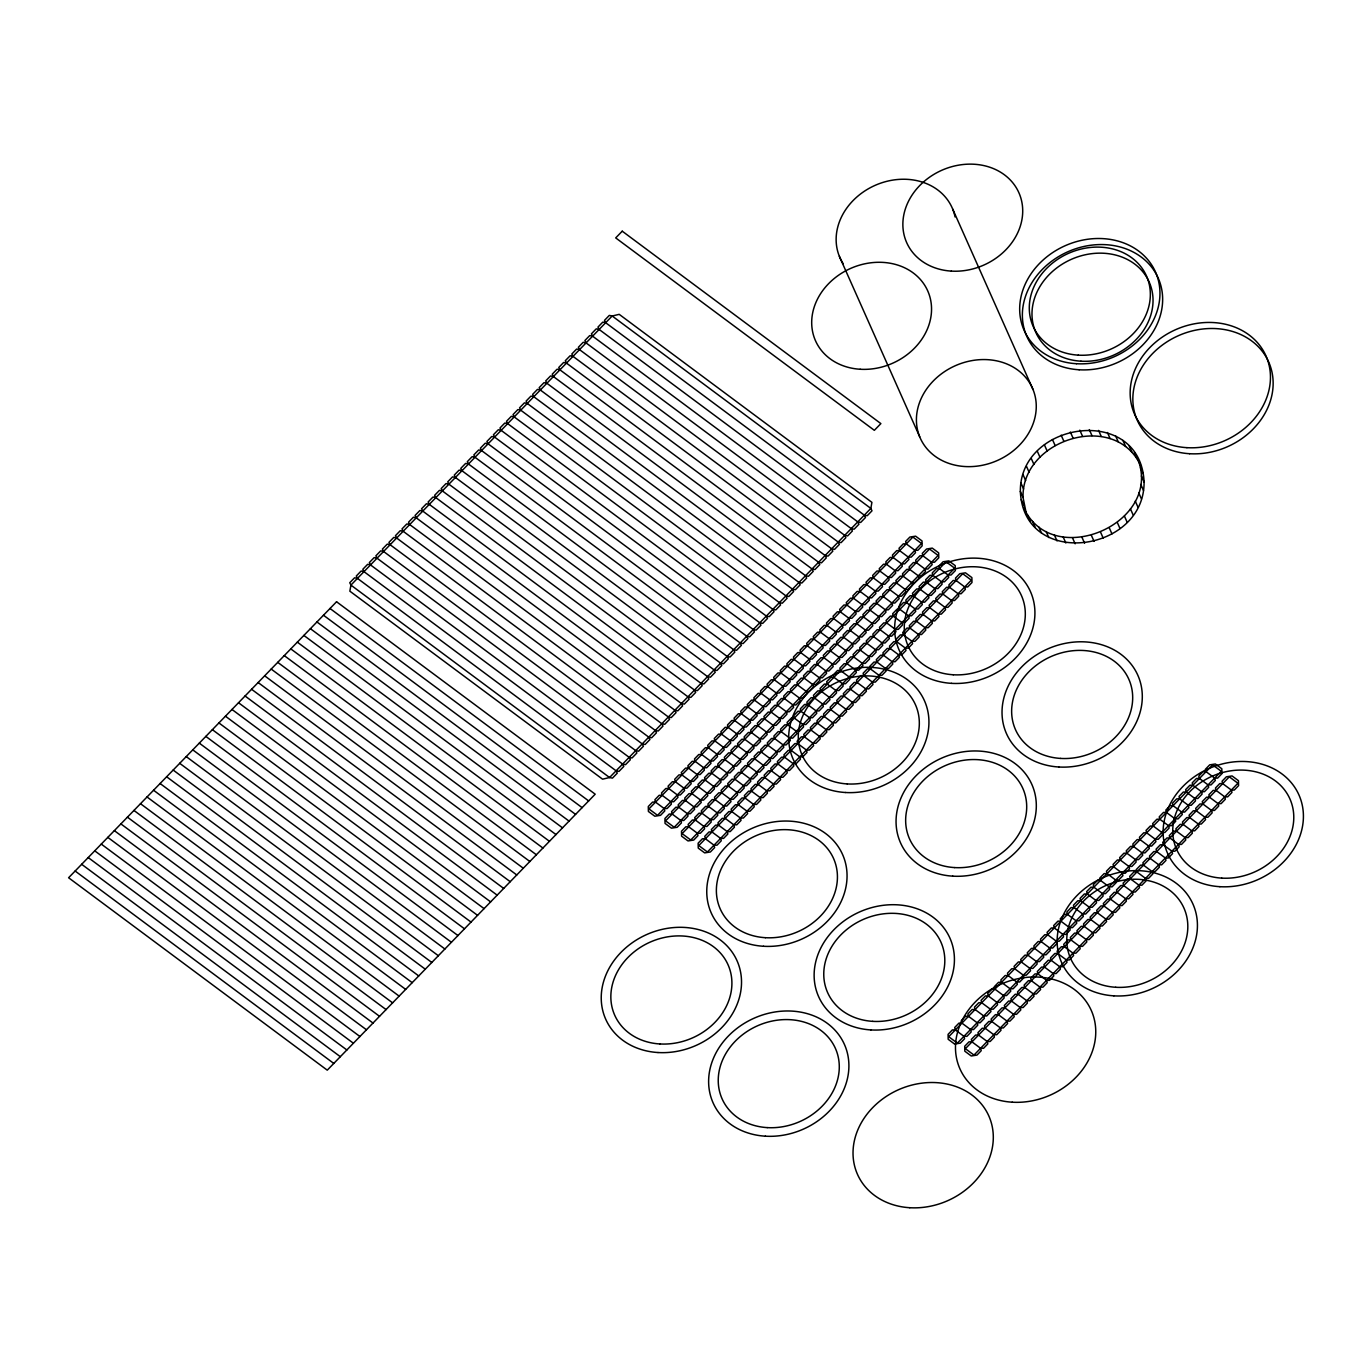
<?xml version="1.0" encoding="UTF-8"?>
<svg xmlns="http://www.w3.org/2000/svg" width="1372" height="1372" viewBox="0 0 1372 1372"><rect width="100%" height="100%" fill="white"/><g stroke="black" fill="none" stroke-linecap="round" stroke-linejoin="round"><path stroke-width="1.5" d="M1020.356 491.433C1019.636 420.758 1140.715 403.985 1144.077 482.001C1144.78 552.676 1023.701 569.431 1020.356 491.433L1023.032 497.436L1026.307 513.608M1023.032 497.436C1021.454 439.177 1115.385 410.074 1140.784 465.845M1023.632 507.589C1051.947 570.683 1162.135 524.104 1138.108 459.826M906.257 543.861L903.308 543.844L899.02 548.268L899.655 550.669L908.281 557.083L911.231 557.101L915.518 552.676L914.884 550.275L906.257 543.861L905.606 541.477L909.91 537.052L915.621 536.178L922.018 540.945L922.121 545.885L917.834 550.309L914.884 550.275M899.655 550.669L896.705 550.635L892.417 555.06L893.069 557.461L901.678 563.875L904.628 563.892L908.933 559.467L908.281 557.083M922.91 555.814L919.96 555.797L915.673 560.222L916.307 562.606L924.934 569.02L927.884 569.037L932.171 564.629L931.537 562.228L922.91 555.814L922.258 553.413L926.563 549.006L932.257 548.114L938.671 552.882L938.774 557.821L934.486 562.246L931.537 562.228M893.069 557.461L890.119 557.444L885.815 561.851L886.466 564.252L895.093 570.666L898.043 570.683L902.33 566.276L901.678 563.875M916.307 562.606L913.358 562.589L909.07 567.013L909.705 569.397L918.331 575.811L921.281 575.846L925.568 571.421L924.934 569.02M886.466 564.252L883.517 564.235L879.229 568.66L879.864 571.044L888.49 577.458L891.44 577.492L895.727 573.067L895.093 570.666M939.477 568.574L936.527 568.557L932.223 572.982L932.874 575.365L941.501 581.779L944.451 581.797L948.738 577.389L948.086 574.988L939.477 568.574L938.825 566.173L943.113 561.765L948.824 560.874L955.238 565.641L955.341 570.581L951.036 575.005L948.086 574.988M909.705 569.397L906.755 569.38L902.467 573.805L903.119 576.206L911.728 582.62L914.678 582.637L918.983 578.212L918.331 575.811M879.864 571.044L876.914 571.026L872.626 575.451L873.261 577.852L881.887 584.266L884.837 584.283L889.125 579.859L888.49 577.458M932.874 575.365L929.924 575.348L925.637 579.773L926.272 582.174L934.898 588.588L937.848 588.605L942.135 584.18L941.501 581.779M903.119 576.206L900.169 576.189L895.865 580.596L896.516 582.997L905.143 589.411L908.093 589.428L912.38 585.004L911.728 582.62M873.261 577.852L870.311 577.835L866.024 582.243L866.675 584.644L875.285 591.058L878.234 591.075L882.539 586.65L881.887 584.266M956.113 580.528L953.163 580.493L948.875 584.918L949.527 587.319L958.136 593.733L961.086 593.75L965.391 589.325L964.739 586.942L956.113 580.528L955.478 578.127L959.765 573.702L965.476 572.827L971.891 577.595L971.976 582.534L967.689 586.959L964.739 586.942M926.272 582.174L923.322 582.14L919.034 586.564L919.669 588.965L928.295 595.379L931.245 595.397L935.533 590.972L934.898 588.588M896.516 582.997L893.566 582.98L889.279 587.405L889.913 589.788L898.54 596.203L901.49 596.22L905.777 591.812L905.143 589.411M866.675 584.644L863.725 584.626L859.421 589.051L860.072 591.435L868.699 597.849L871.649 597.866L875.936 593.459L875.285 591.058M949.527 587.319L946.577 587.302L942.272 591.726L942.924 594.11L951.551 600.524L954.5 600.542L958.788 596.134L958.136 593.733M919.669 588.965L916.719 588.948L912.431 593.356L913.083 595.757L921.692 602.171L924.642 602.188L928.947 597.78L928.295 595.379M889.913 589.788L886.964 589.771L882.676 594.196L883.311 596.597L891.937 603.011L894.887 603.028L899.174 598.604L898.54 596.203M860.072 591.435L857.123 591.418L852.835 595.842L853.47 598.226L862.096 604.64L865.046 604.675L869.333 600.25L868.699 597.849M942.924 594.11L939.974 594.093L935.687 598.518L936.321 600.902L944.948 607.316L947.898 607.35L952.185 602.925L951.551 600.524M913.083 595.757L910.133 595.74L905.829 600.164L906.48 602.548L915.107 608.962L918.057 608.997L922.344 604.572L921.692 602.171M883.311 596.597L880.361 596.563L876.073 600.987L876.725 603.388L885.334 609.803L888.284 609.82L892.589 605.395L891.937 603.011M853.47 598.226L850.52 598.209L846.232 602.634L846.884 605.035L855.493 611.449L858.443 611.466L862.748 607.041L862.096 604.64M936.321 600.902L933.372 600.885L929.084 605.309L929.719 607.71L938.345 614.124L941.295 614.142L945.582 609.717L944.948 607.316M906.48 602.548L903.531 602.531L899.243 606.956L899.878 609.357L908.504 615.771L911.454 615.788L915.741 611.363L915.107 608.962M876.725 603.388L873.775 603.371L869.471 607.779L870.122 610.18L878.749 616.594L881.699 616.611L885.986 612.186L885.334 609.803M846.884 605.035L843.917 605.018L839.63 609.425L840.281 611.826L848.908 618.24L851.858 618.258L856.145 613.833L855.493 611.449M929.719 607.71L926.769 607.693L922.481 612.101L923.133 614.502L931.742 620.916L934.692 620.933L938.997 616.508L938.345 614.124M899.878 609.357L896.928 609.322L892.64 613.747L893.292 616.148L901.901 622.562L904.851 622.579L909.156 618.155L908.504 615.771M870.122 610.18L867.173 610.163L862.885 614.587L863.52 616.971L872.146 623.385L875.096 623.42L879.383 618.995L878.749 616.594M840.281 611.826L837.332 611.809L833.044 616.234L833.679 618.618L842.305 625.032L845.255 625.049L849.542 620.641L848.908 618.24M923.133 614.502L920.183 614.485L915.879 618.909L916.53 621.293L925.157 627.707L928.107 627.724L932.394 623.317L931.742 620.916M893.292 616.148L890.342 616.131L886.038 620.556L886.689 622.939L895.316 629.354L898.266 629.371L902.553 624.963L901.901 622.562M863.52 616.971L860.57 616.954L856.282 621.379L856.934 623.78L865.543 630.194L868.493 630.211L872.798 625.786L872.146 623.385M833.679 618.618L830.729 618.601L826.441 623.025L827.076 625.426L835.702 631.84L838.652 631.857L842.94 627.433L842.305 625.032M916.53 621.293L913.581 621.276L909.293 625.701L909.928 628.102L918.554 634.516L921.504 634.533L925.791 630.108L925.157 627.707M886.689 622.939L883.739 622.922L879.452 627.347L880.087 629.731L888.713 636.145L891.663 636.179L895.95 631.755L895.316 629.354M856.934 623.78L853.984 623.745L849.68 628.17L850.331 630.571L858.958 636.985L861.908 637.002L866.195 632.578L865.543 630.194M827.076 625.426L824.126 625.392L819.839 629.817L820.49 632.218L829.1 638.632L832.049 638.649L836.354 634.224L835.702 631.84M909.928 628.102L906.978 628.067L902.69 632.492L903.342 634.893L911.951 641.307L914.901 641.324L919.206 636.9L918.554 634.516M880.087 629.731L877.137 629.714L872.849 634.138L873.484 636.539L882.11 642.953L885.06 642.971L889.348 638.546L888.713 636.145M850.331 630.571L847.382 630.554L843.094 634.962L843.729 637.363L852.355 643.777L855.305 643.794L859.592 639.386L858.958 636.985M820.49 632.218L817.541 632.2L813.236 636.608L813.888 639.009L822.514 645.423L825.464 645.44L829.751 641.016L829.1 638.632M903.342 634.893L900.392 634.876L896.088 639.283L896.739 641.684L905.366 648.098L908.315 648.116L912.603 643.691L911.951 641.307M873.484 636.539L870.534 636.522L866.247 640.93L866.898 643.331L875.508 649.745L878.457 649.762L882.762 645.337L882.11 642.953M843.729 637.363L840.779 637.345L836.491 641.77L837.126 644.154L845.752 650.568L848.702 650.602L852.99 646.178L852.355 643.777M813.888 639.009L810.938 638.992L806.65 643.417L807.285 645.8L815.911 652.215L818.861 652.249L823.149 647.824L822.514 645.423M896.739 641.684L893.789 641.667L889.502 646.092L890.136 648.476L898.763 654.89L901.713 654.907L906 650.5L905.366 648.098M866.898 643.331L863.948 643.314L859.644 647.738L860.295 650.122L868.922 656.536L871.872 656.553L876.159 652.146L875.508 649.745M837.126 644.154L834.176 644.137L829.889 648.562L830.54 650.963L839.15 657.377L842.099 657.394L846.404 652.969L845.752 650.568M807.285 645.8L804.335 645.783L800.048 650.208L800.682 652.609L809.308 659.023L812.258 659.04L816.546 654.615L815.911 652.215M890.136 648.476L887.187 648.459L882.899 652.883L883.534 655.284L892.16 661.698L895.11 661.716L899.397 657.291L898.763 654.89M860.295 650.122L857.346 650.105L853.058 654.53L853.693 656.931L862.319 663.345L865.269 663.362L869.556 658.937L868.922 656.536M830.54 650.963L827.59 650.945L823.286 655.353L823.937 657.754L832.564 664.168L835.514 664.185L839.801 659.76L839.15 657.377M800.682 652.609L797.732 652.575L793.445 656.999L794.096 659.4L802.706 665.814L805.656 665.832L809.96 661.407L809.308 659.023M883.534 655.284L880.584 655.25L876.296 659.675L876.948 662.076L885.557 668.49L888.507 668.507L892.812 664.082L892.16 661.698M853.693 656.931L850.743 656.896L846.455 661.321L847.09 663.722L855.716 670.136L858.666 670.153L862.954 665.729L862.319 663.345M823.937 657.754L820.988 657.737L816.7 662.162L817.335 664.545L825.961 670.959L828.911 670.977L833.198 666.569L832.564 664.168M794.096 659.4L791.147 659.383L786.842 663.791L787.494 666.192L796.12 672.606L799.07 672.623L803.357 668.215L802.706 665.814M876.948 662.076L873.998 662.059L869.694 666.466L870.345 668.867L878.972 675.281L881.922 675.298L886.209 670.891L885.557 668.49M847.09 663.722L844.14 663.705L839.853 668.113L840.504 670.514L849.114 676.928L852.063 676.945L856.368 672.52L855.716 670.136M817.335 664.545L814.385 664.528L810.097 668.953L810.732 671.337L819.358 677.751L822.308 677.785L826.596 673.36L825.961 670.959M787.494 666.192L784.544 666.175L780.256 670.599L780.891 672.983L789.517 679.397L792.467 679.432L796.755 675.007L796.12 672.606M870.345 668.867L867.396 668.85L863.108 673.275L863.743 675.659L872.369 682.073L875.319 682.107L879.606 677.682L878.972 675.281M840.504 670.514L837.555 670.496L833.25 674.921L833.902 677.305L842.528 683.719L845.478 683.736L849.765 679.329L849.114 676.928M810.732 671.337L807.782 671.32L803.495 675.744L804.146 678.145L812.756 684.559L815.705 684.577L820.01 680.152L819.358 677.751M780.891 672.983L777.941 672.966L773.654 677.391L774.305 679.792L782.915 686.206L785.864 686.223L790.169 681.798L789.517 679.397M863.743 675.659L860.793 675.641L856.505 680.066L857.14 682.467L865.766 688.881L868.716 688.898L873.004 684.474L872.369 682.073M833.902 677.305L830.952 677.288L826.664 681.712L827.299 684.114L835.925 690.528L838.875 690.545L843.163 686.12L842.528 683.719M804.146 678.145L801.197 678.128L796.892 682.536L797.544 684.937L806.17 691.351L809.12 691.368L813.407 686.943L812.756 684.559M774.305 679.792L771.356 679.775L767.051 684.182L767.703 686.583L776.329 692.997L779.279 693.014L783.566 688.59L782.915 686.206M857.14 682.467L854.19 682.433L849.903 686.858L850.554 689.259L859.164 695.673L862.13 695.69L866.418 691.265L865.766 688.881M827.299 684.114L824.349 684.079L820.062 688.504L820.713 690.905L829.323 697.319L832.272 697.336L836.577 692.911L835.925 690.528M797.544 684.937L794.594 684.92L790.306 689.344L790.941 691.728L799.567 698.142L802.517 698.159L806.805 693.752L806.17 691.351M767.703 686.583L764.753 686.566L760.465 690.991L761.1 693.375L769.726 699.789L772.676 699.806L776.964 695.398L776.329 692.997M850.554 689.259L847.604 689.241L843.3 693.666L843.952 696.05L852.578 702.464L855.528 702.481L859.815 698.074L859.164 695.673M820.713 690.905L817.763 690.888L813.459 695.295L814.111 697.696L822.737 704.11L825.687 704.128L829.974 699.72L829.323 697.319M790.941 691.728L787.991 691.711L783.704 696.136L784.355 698.537L792.965 704.951L795.914 704.968L800.219 700.543L799.567 698.142M761.1 693.375L758.15 693.357L753.863 697.782L754.497 700.166L763.124 706.58L766.073 706.614L770.361 702.19L769.726 699.789M843.952 696.05L841.002 696.033L836.714 700.457L837.349 702.841L845.975 709.255L848.925 709.29L853.213 704.865L852.578 702.464M814.111 697.696L811.161 697.679L806.873 702.104L807.508 704.488L816.134 710.902L819.084 710.936L823.372 706.511L822.737 704.11M784.355 698.537L781.405 698.502L777.101 702.927L777.753 705.328L786.379 711.742L789.329 711.759L793.616 707.335L792.965 704.951M754.497 700.166L751.547 700.149L747.26 704.573L747.912 706.974L756.521 713.389L759.471 713.406L763.775 708.981L763.124 706.58M837.349 702.841L834.399 702.824L830.111 707.249L830.763 709.65L839.372 716.064L842.322 716.081L846.627 711.656L845.975 709.255M807.508 704.488L804.558 704.471L800.27 708.895L800.905 711.296L809.531 717.71L812.481 717.728L816.769 713.303L816.134 710.902M777.753 705.328L774.803 705.311L770.515 709.718L771.15 712.119L779.776 718.534L782.726 718.551L787.014 714.126L786.379 711.742M747.912 706.974L744.962 706.957L740.657 711.365L741.309 713.766L749.935 720.18L752.885 720.197L757.173 715.772L756.521 713.389M830.763 709.65L827.813 709.633L823.509 714.04L824.16 716.441L832.787 722.855L835.737 722.873L840.024 718.448L839.372 716.064M800.905 711.296L797.955 711.262L793.668 715.687L794.319 718.088L802.929 724.502L805.879 724.519L810.183 720.094L809.531 717.71M771.15 712.119L768.2 712.102L763.912 716.527L764.547 718.911L773.173 725.325L776.123 725.359L780.411 720.935L779.776 718.534M741.309 713.766L738.359 713.749L734.071 718.173L734.706 720.557L743.332 726.971L746.282 726.989L750.57 722.581L749.935 720.18M824.16 716.441L821.211 716.424L816.923 720.849L817.558 723.233L826.184 729.647L829.134 729.664L833.421 725.256L832.787 722.855M794.319 718.088L791.37 718.071L787.065 722.495L787.717 724.879L796.343 731.293L799.293 731.31L803.58 726.903L802.929 724.502M764.547 718.911L761.597 718.894L757.31 723.318L757.961 725.719L766.571 732.134L769.52 732.151L773.825 727.726L773.173 725.325M734.706 720.557L731.756 720.54L727.469 724.965L728.103 727.366L736.73 733.78L739.68 733.797L743.967 729.372L743.332 726.971M817.558 723.233L814.608 723.216L810.32 727.64L810.955 730.041L819.581 736.455L822.531 736.472L826.819 732.048L826.184 729.647M787.717 724.879L784.767 724.862L780.479 729.287L781.114 731.67L789.74 738.085L792.69 738.119L796.978 733.694L796.343 731.293M757.961 725.719L755.012 725.685L750.707 730.11L751.359 732.511L759.985 738.925L762.935 738.942L767.222 734.517L766.571 732.134M728.103 727.366L725.153 727.332L720.866 731.756L721.518 734.157L730.127 740.571L733.077 740.588L737.381 736.164L736.73 733.78M810.955 730.041L808.005 730.007L803.718 734.432L804.369 736.833L812.979 743.247L815.928 743.264L820.233 738.839L819.581 736.455M781.114 731.67L778.164 731.653L773.877 736.078L774.511 738.479L783.138 744.893L786.087 744.91L790.375 740.486L789.74 738.085M751.359 732.511L748.409 732.494L744.121 736.901L744.756 739.302L753.382 745.716L756.332 745.733L760.62 741.326L759.985 738.925M721.518 734.157L718.568 734.14L714.263 738.548L714.915 740.949L723.541 747.363L726.491 747.38L730.779 742.955L730.127 740.571M804.369 736.833L801.42 736.815L797.115 741.223L797.767 743.624L806.393 750.038L809.343 750.055L813.63 745.631L812.979 743.247M774.511 738.479L771.561 738.462L767.274 742.869L767.926 745.27L776.535 751.685L779.485 751.702L783.789 747.277L783.138 744.893M744.756 739.302L741.806 739.285L737.519 743.71L738.153 746.094L746.78 752.508L749.729 752.542L754.034 748.117L753.382 745.716M714.915 740.949L711.965 740.931L707.678 745.356L708.312 747.74L716.939 754.154L719.888 754.188L724.176 749.764L723.541 747.363M797.767 743.624L794.817 743.607L790.529 748.032L791.164 750.415L799.79 756.83L802.74 756.847L807.028 752.439L806.393 750.038M767.926 745.27L764.976 745.253L760.671 749.678L761.323 752.062L769.949 758.476L772.899 758.493L777.187 754.086L776.535 751.685M738.153 746.094L735.203 746.076L730.916 750.501L731.568 752.902L740.177 759.316L743.144 759.333L747.431 754.909L746.78 752.508M708.312 747.74L705.362 747.723L701.075 752.148L701.727 754.549L710.336 760.963L713.286 760.98L717.59 756.555L716.939 754.154M791.164 750.415L788.214 750.398L783.927 754.823L784.561 757.224L793.188 763.638L796.137 763.655L800.442 759.231L799.79 756.83M761.323 752.062L758.373 752.045L754.086 756.469L754.72 758.87L763.347 765.284L766.296 765.302L770.584 760.877L769.949 758.476M731.568 752.902L728.618 752.885L724.313 757.293L724.965 759.694L733.591 766.108L736.541 766.125L740.829 761.7L740.177 759.316M701.727 754.549L698.777 754.514L694.472 758.939L695.124 761.34L703.75 767.754L706.7 767.771L710.988 763.347L710.336 760.963M784.561 757.224L781.611 757.19L777.324 761.614L777.975 764.015L786.585 770.429L789.552 770.447L793.839 766.022L793.188 763.638M754.72 758.87L751.77 758.836L747.483 763.261L748.134 765.662L756.744 772.076L759.694 772.093L763.998 767.668L763.347 765.284M724.965 759.694L722.015 759.676L717.728 764.101L718.362 766.485L726.989 772.899L729.938 772.916L734.226 768.509L733.591 766.108M695.124 761.34L692.174 761.323L687.887 765.748L688.521 768.131L697.148 774.545L700.097 774.563L704.385 770.155L703.75 767.754M777.975 764.015L775.026 763.998L770.721 768.406L771.373 770.807L779.999 777.221L782.949 777.238L787.236 772.83L786.585 770.429M748.134 765.662L745.185 765.645L740.88 770.052L741.532 772.453L750.158 778.867L753.108 778.884L757.395 774.46L756.744 772.076M718.362 766.485L715.412 766.468L711.125 770.893L711.776 773.276L720.386 779.69L723.336 779.725L727.64 775.3L726.989 772.899M688.521 768.131L685.571 768.114L681.284 772.539L681.918 774.923L690.545 781.337L693.495 781.371L697.782 776.946L697.148 774.545M1206.057 771.681L1203.09 771.664L1198.802 776.072L1199.454 778.473L1208.08 784.887L1211.03 784.904L1215.318 780.479L1214.666 778.096L1206.057 771.681L1205.405 769.28L1209.692 764.856L1215.403 763.981L1221.817 768.749L1221.92 773.688L1217.616 778.113L1214.666 778.096M771.373 770.807L768.423 770.79L764.135 775.214L764.77 777.598L773.396 784.012L776.346 784.047L780.634 779.622L779.999 777.221M741.532 772.453L738.582 772.436L734.294 776.861L734.929 779.245L743.555 785.659L746.505 785.693L750.793 781.268L750.158 778.867M711.776 773.276L708.827 773.259L704.522 777.684L705.174 780.085L713.8 786.499L716.75 786.516L721.037 782.091L720.386 779.69M681.918 774.923L678.968 774.906L674.681 779.33L675.333 781.731L683.942 788.145L686.892 788.163L691.196 783.738L690.545 781.337M1199.454 778.473L1196.504 778.456L1192.217 782.88L1192.851 785.264L1201.478 791.678L1204.427 791.695L1208.715 787.288L1208.08 784.887M764.77 777.598L761.82 777.581L757.533 782.006L758.184 784.407L766.794 790.821L769.743 790.838L774.048 786.413L773.396 784.012M734.929 779.245L731.979 779.227L727.692 783.652L728.326 786.053L736.953 792.467L739.902 792.484L744.19 788.06L743.555 785.659M705.174 780.085L702.224 780.068L697.936 784.475L698.571 786.876L707.197 793.29L710.147 793.308L714.435 788.883L713.8 786.499M1222.692 783.618L1219.742 783.601L1215.455 788.025L1216.107 790.426L1224.716 796.84L1227.666 796.858L1231.97 792.433L1231.319 790.032L1222.692 783.618L1222.058 781.234L1226.345 776.809L1232.056 775.935L1238.47 780.702L1238.556 785.642L1234.268 790.066L1231.319 790.032M675.333 781.731L672.383 781.714L668.078 786.122L668.73 788.523L677.356 794.937L680.306 794.954L684.594 790.529L683.942 788.145M1192.851 785.264L1189.901 785.247L1185.614 789.672L1186.248 792.073L1194.875 798.487L1197.825 798.504L1202.112 794.079L1201.478 791.678M758.184 784.407L755.235 784.372L750.93 788.797L751.582 791.198L760.208 797.612L763.158 797.629L767.445 793.205L766.794 790.821M728.326 786.053L725.376 786.019L721.089 790.443L721.741 792.845L730.35 799.259L733.3 799.276L737.604 794.851L736.953 792.467M698.571 786.876L695.621 786.859L691.334 791.284L691.968 793.668L700.595 800.082L703.544 800.099L707.832 795.691L707.197 793.29M1216.107 790.426L1213.157 790.392L1208.852 794.817L1209.504 797.218L1218.13 803.632L1221.08 803.649L1225.368 799.224L1224.716 796.84M668.73 788.523L665.78 788.506L661.493 792.93L662.127 795.314L670.754 801.728L673.703 801.745L677.991 797.338L677.356 794.937M1186.248 792.073L1183.299 792.038L1179.011 796.463L1179.663 798.864L1188.272 805.278L1191.222 805.295L1195.527 800.871L1194.875 798.487M751.582 791.198L748.632 791.181L744.344 795.606L744.979 797.99L753.605 804.404L756.555 804.421L760.843 800.013L760.208 797.612M721.741 792.845L718.791 792.827L714.486 797.235L715.138 799.636L723.764 806.05L726.714 806.067L731.002 801.66L730.35 799.259M691.968 793.668L689.018 793.651L684.731 798.075L685.383 800.476L693.992 806.89L696.942 806.908L701.246 802.483L700.595 800.082M1209.504 797.218L1206.554 797.201L1202.266 801.608L1202.901 804.009L1211.527 810.423L1214.477 810.44L1218.765 806.033L1218.13 803.632M662.127 795.314L659.177 795.297L654.89 799.722L655.524 802.123L664.151 808.537L667.101 808.554L671.388 804.129L670.754 801.728M1179.663 798.864L1176.713 798.847L1172.408 803.255L1173.06 805.656L1181.686 812.07L1184.636 812.087L1188.924 807.662L1188.272 805.278M744.979 797.99L742.029 797.972L737.742 802.397L738.376 804.781L747.003 811.195L749.952 811.229L754.24 806.805L753.605 804.404M715.138 799.636L712.188 799.619L707.901 804.043L708.535 806.427L717.162 812.841L720.111 812.876L724.399 808.451L723.764 806.05M685.383 800.476L682.433 800.442L678.128 804.867L678.78 807.268L687.406 813.682L690.356 813.699L694.644 809.274L693.992 806.89M1202.901 804.009L1199.951 803.992L1195.664 808.417L1196.298 810.801L1204.925 817.215L1207.874 817.249L1212.162 812.824L1211.527 810.423M655.524 802.123L652.575 802.088L648.287 806.513L648.39 811.452L654.804 816.22L660.515 815.345L664.803 810.921L664.151 808.537M1173.06 805.656L1170.11 805.638L1165.823 810.063L1166.457 812.447L1175.084 818.861L1178.034 818.895L1182.321 814.471L1181.686 812.07M738.376 804.781L735.426 804.764L731.139 809.188L731.791 811.589L740.4 818.004L743.35 818.021L747.654 813.596L747.003 811.195M708.535 806.427L705.585 806.41L701.298 810.835L701.932 813.236L710.559 819.65L713.509 819.667L717.813 815.242L717.162 812.841M678.78 807.268L675.83 807.25L671.543 811.658L672.177 814.059L680.804 820.473L683.753 820.49L688.041 816.066L687.406 813.682M1196.298 810.801L1193.348 810.783L1189.061 815.208L1189.713 817.609L1198.322 824.023L1201.272 824.04L1205.576 819.616L1204.925 817.215M1166.457 812.447L1163.507 812.43L1159.22 816.855L1159.854 819.255L1168.481 825.67L1171.431 825.687L1175.718 821.262L1175.084 818.861M731.791 811.589L728.841 811.572L724.536 815.98L725.188 818.381L733.814 824.795L736.764 824.812L741.052 820.387L740.4 818.004M701.932 813.236L698.983 813.219L694.695 817.626L695.347 820.027L703.956 826.441L706.923 826.458L711.211 822.034L710.559 819.65M672.177 814.059L669.227 814.042L664.94 818.467L665.043 823.406L671.44 828.173L677.151 827.299L681.455 822.874L680.804 820.473M1189.713 817.609L1186.763 817.592L1182.458 822L1183.11 824.4L1191.736 830.815L1194.686 830.832L1198.974 826.407L1198.322 824.023M1159.854 819.255L1156.905 819.221L1152.617 823.646L1153.269 826.047L1161.878 832.461L1164.828 832.478L1169.133 828.053L1168.481 825.67M725.188 818.381L722.238 818.364L717.95 822.788L718.585 825.172L727.211 831.586L730.161 831.604L734.449 827.196L733.814 824.795M695.347 820.027L692.397 820.01L688.092 824.435L688.744 826.819L697.37 833.233L700.32 833.25L704.608 828.842L703.956 826.441M1183.11 824.4L1180.16 824.383L1175.873 828.808L1176.507 831.192L1185.134 837.606L1188.083 837.623L1192.371 833.216L1191.736 830.815M1153.269 826.047L1150.319 826.03L1146.014 830.437L1146.666 832.838L1155.293 839.252L1158.242 839.27L1162.53 834.862L1161.878 832.461M718.585 825.172L715.635 825.155L711.348 829.58L711.999 831.981L720.609 838.395L723.558 838.412L727.863 833.987L727.211 831.586M688.744 826.819L685.794 826.802L681.507 831.226L681.592 836.165L688.007 840.933L693.718 840.058L698.005 835.634L697.37 833.233M1176.507 831.192L1173.557 831.175L1169.27 835.599L1169.904 837.983L1178.531 844.397L1181.481 844.432L1185.768 840.007L1185.134 837.606M1146.666 832.838L1143.716 832.821L1139.429 837.246L1140.063 839.63L1148.69 846.044L1151.64 846.078L1155.927 841.653L1155.293 839.252M711.999 831.981L709.032 831.947L704.745 836.371L705.397 838.772L714.023 845.186L716.973 845.203L721.26 840.779L720.609 838.395M1169.904 837.983L1166.955 837.966L1162.667 842.391L1163.319 844.792L1171.928 851.206L1174.895 851.223L1179.183 846.798L1178.531 844.397M1140.063 839.63L1137.114 839.613L1132.826 844.037L1133.478 846.438L1142.087 852.852L1145.037 852.87L1149.342 848.445L1148.69 846.044M705.397 838.772L702.447 838.755L698.142 843.163L698.245 848.119L704.659 852.887L710.37 851.995L714.658 847.57L714.023 845.186M1163.319 844.792L1160.369 844.775L1156.064 849.182L1156.716 851.583L1165.342 857.997L1168.292 858.015L1172.58 853.59L1171.928 851.206M1133.478 846.438L1130.528 846.421L1126.223 850.829L1126.875 853.23L1135.502 859.644L1138.451 859.661L1142.739 855.236L1142.087 852.852M1156.716 851.583L1153.766 851.566L1149.479 855.991L1150.113 858.375L1158.74 864.789L1161.69 864.806L1165.977 860.398L1165.342 857.997M1126.875 853.23L1123.925 853.213L1119.638 857.637L1120.272 860.021L1128.899 866.435L1131.849 866.452L1136.136 862.045L1135.502 859.644M1150.113 858.375L1147.164 858.358L1142.876 862.782L1143.528 865.183L1152.137 871.597L1155.087 871.614L1159.391 867.19L1158.74 864.789M1120.272 860.021L1117.322 860.004L1113.035 864.429L1113.67 866.812L1122.296 873.227L1125.246 873.261L1129.533 868.836L1128.899 866.435M1143.528 865.183L1140.578 865.149L1136.273 869.574L1136.925 871.975L1145.551 878.389L1148.501 878.406L1152.789 873.981L1152.137 871.597M1113.67 866.812L1110.72 866.795L1106.432 871.22L1107.084 873.621L1115.693 880.035L1118.643 880.052L1122.948 875.628L1122.296 873.227M1136.925 871.975L1133.975 871.957L1129.688 876.365L1130.322 878.766L1138.949 885.18L1141.898 885.197L1146.186 880.773L1145.551 878.389M1107.084 873.621L1104.134 873.604L1099.83 878.011L1100.481 880.412L1109.108 886.827L1112.057 886.844L1116.345 882.419L1115.693 880.035M1130.322 878.766L1127.372 878.749L1123.085 883.174L1123.719 885.557L1132.346 891.972L1135.296 892.006L1139.583 887.581L1138.949 885.18M1100.481 880.412L1097.531 880.395L1093.244 884.82L1093.878 887.204L1102.505 893.618L1105.455 893.635L1109.742 889.228L1109.108 886.827M1123.719 885.557L1120.77 885.54L1116.482 889.965L1117.134 892.366L1125.743 898.78L1128.693 898.797L1132.998 894.373L1132.346 891.972M1093.878 887.204L1090.929 887.187L1086.641 891.611L1087.276 894.012L1095.902 900.426L1098.852 900.444L1103.139 896.019L1102.505 893.618M1117.134 892.366L1114.184 892.332L1109.879 896.756L1110.531 899.157L1119.158 905.571L1122.107 905.589L1126.395 901.164L1125.743 898.78M1087.276 894.012L1084.326 893.978L1080.038 898.403L1080.69 900.804L1089.299 907.218L1092.249 907.235L1096.554 902.81L1095.902 900.426M1110.531 899.157L1107.581 899.14L1103.294 903.548L1103.928 905.949L1112.555 912.363L1115.505 912.38L1119.792 907.972L1119.158 905.571M1080.69 900.804L1077.74 900.787L1073.436 905.194L1074.087 907.595L1082.714 914.009L1085.664 914.026L1089.951 909.602L1089.299 907.218M1103.928 905.949L1100.979 905.932L1096.691 910.356L1097.326 912.74L1105.952 919.154L1108.902 919.189L1113.207 914.764L1112.555 912.363M1074.087 907.595L1071.138 907.578L1066.85 912.003L1067.485 914.387L1076.111 920.801L1079.061 920.835L1083.348 916.41L1082.714 914.009M1097.326 912.74L1094.376 912.723L1090.088 917.148L1090.74 919.549L1099.349 925.963L1102.316 925.98L1106.604 921.555L1105.952 919.154M1067.485 914.387L1064.535 914.369L1060.247 918.794L1060.899 921.195L1069.508 927.609L1072.458 927.626L1076.763 923.202L1076.111 920.801M1090.74 919.549L1087.79 919.532L1083.486 923.939L1084.137 926.34L1092.764 932.754L1095.714 932.771L1100.001 928.347L1099.349 925.963M1060.899 921.195L1057.949 921.161L1053.645 925.586L1054.296 927.987L1062.923 934.401L1065.872 934.418L1070.16 929.993L1069.508 927.609M1084.137 926.34L1081.187 926.323L1076.9 930.748L1077.534 933.132L1086.161 939.546L1089.111 939.563L1093.398 935.155L1092.764 932.754M1054.296 927.987L1051.346 927.969L1047.059 932.377L1047.694 934.778L1056.32 941.192L1059.27 941.209L1063.557 936.802L1062.923 934.401M1077.534 933.132L1074.585 933.114L1070.297 937.539L1070.949 939.923L1079.558 946.337L1082.508 946.371L1086.813 941.947L1086.161 939.546M1047.694 934.778L1044.744 934.761L1040.456 939.185L1041.091 941.569L1049.717 947.983L1052.667 948.018L1056.955 943.593L1056.32 941.192M1070.949 939.923L1067.999 939.906L1063.694 944.33L1064.346 946.731L1072.973 953.146L1075.922 953.163L1080.21 948.738L1079.558 946.337M1041.091 941.569L1038.141 941.552L1033.853 945.977L1034.505 948.378L1043.114 954.792L1046.064 954.809L1050.369 950.384L1049.717 947.983M1064.346 946.731L1061.396 946.714L1057.109 951.122L1057.743 953.523L1066.37 959.937L1069.32 959.954L1073.607 955.529L1072.973 953.146M1034.505 948.378L1031.555 948.361L1027.251 952.768L1027.902 955.169L1036.529 961.583L1039.479 961.601L1043.766 957.176L1043.114 954.792M1057.743 953.523L1054.794 953.506L1050.506 957.93L1051.141 960.314L1059.767 966.728L1062.717 966.746L1067.004 962.338L1066.37 959.937M1027.902 955.169L1024.953 955.152L1020.665 959.577L1021.3 961.961L1029.926 968.375L1032.876 968.392L1037.163 963.984L1036.529 961.583M1051.141 960.314L1048.191 960.297L1043.903 964.722L1044.555 967.123L1053.164 973.537L1056.114 973.554L1060.419 969.129L1059.767 966.728M1021.3 961.961L1018.35 961.943L1014.062 966.368L1014.697 968.752L1023.323 975.166L1026.273 975.2L1030.561 970.776L1029.926 968.375M1044.555 967.123L1041.605 967.088L1037.301 971.513L1037.952 973.914L1046.579 980.328L1049.529 980.345L1053.816 975.921L1053.164 973.537M1014.697 968.752L1011.747 968.735L1007.46 973.16L1008.111 975.561L1016.721 981.975L1019.688 981.992L1023.975 977.567L1023.323 975.166M1037.952 973.914L1035.003 973.897L1030.715 978.305L1031.35 980.706L1039.976 987.12L1042.926 987.137L1047.213 982.712L1046.579 980.328M1008.111 975.561L1005.162 975.543L1000.857 979.951L1001.509 982.352L1010.135 988.766L1013.085 988.783L1017.372 984.359L1016.721 981.975M1031.35 980.706L1028.4 980.688L1024.112 985.113L1024.764 987.497L1033.373 993.911L1036.323 993.945L1040.628 989.521L1039.976 987.12M1001.509 982.352L998.559 982.335L994.271 986.76L994.906 989.143L1003.532 995.558L1006.482 995.575L1010.77 991.167L1010.135 988.766M1024.764 987.497L1021.797 987.48L1017.51 991.905L1018.161 994.306L1026.788 1000.72L1029.737 1000.737L1034.025 996.312L1033.373 993.911M994.906 989.143L991.956 989.126L987.668 993.551L988.32 995.952L996.929 1002.366L999.879 1002.383L1004.184 997.958L1003.532 995.558M1018.161 994.306L1015.211 994.271L1010.907 998.696L1011.558 1001.097L1020.185 1007.511L1023.135 1007.528L1027.422 1003.104L1026.788 1000.72M988.32 995.952L985.37 995.918L981.066 1000.342L981.717 1002.743L990.344 1009.157L993.294 1009.175L997.581 1004.75L996.929 1002.366M1011.558 1001.097L1008.609 1001.08L1004.321 1005.487L1004.956 1007.888L1013.582 1014.302L1016.532 1014.32L1020.819 1009.912L1020.185 1007.511M981.717 1002.743L978.768 1002.726L974.48 1007.134L975.115 1009.535L983.741 1015.949L986.691 1015.966L990.978 1011.541L990.344 1009.157M1004.956 1007.888L1002.006 1007.871L997.718 1012.296L998.37 1014.68L1006.979 1021.094L1009.929 1021.128L1014.234 1016.703L1013.582 1014.302M975.115 1009.535L972.165 1009.518L967.877 1013.942L968.512 1016.326L977.138 1022.74L980.088 1022.775L984.376 1018.35L983.741 1015.949M998.37 1014.68L995.42 1014.663L991.116 1019.087L991.767 1021.488L1000.394 1027.902L1003.344 1027.92L1007.631 1023.495L1006.979 1021.094M968.512 1016.326L965.562 1016.309L961.275 1020.734L961.926 1023.135L970.536 1029.549L973.485 1029.566L977.79 1025.141L977.138 1022.74M991.767 1021.488L988.818 1021.471L984.53 1025.879L985.165 1028.28L993.791 1034.694L996.741 1034.711L1001.028 1030.286L1000.394 1027.902M961.926 1023.135L958.977 1023.1L954.672 1027.525L955.324 1029.926L963.95 1036.34L966.9 1036.357L971.187 1031.933L970.536 1029.549M985.165 1028.28L982.215 1028.263L977.927 1032.687L978.562 1035.071L987.188 1041.485L990.138 1041.502L994.426 1037.095L993.791 1034.694M955.324 1029.926L952.374 1029.909L948.086 1034.334L948.172 1039.273L954.586 1044.041L960.297 1043.149L964.585 1038.741L963.95 1036.34M978.562 1035.071L975.612 1035.054L971.325 1039.479L971.976 1041.862L980.586 1048.277L983.535 1048.311L987.84 1043.886L987.188 1041.485M971.976 1041.862L969.026 1041.845L964.722 1046.27L964.825 1051.209L971.239 1055.977L976.95 1055.102L981.237 1050.678L980.586 1048.277M605.669 322.729L602.788 322.111L597.986 327.068L599.135 329.452L857.774 521.875L860.656 522.475L865.458 517.536L864.309 515.152L605.669 322.729L604.52 320.345L609.322 315.389L612.186 316.006L870.843 508.412L871.992 510.813L867.19 515.752L864.309 515.152M599.135 329.452L596.254 328.851L591.452 333.79L592.601 336.174L851.24 528.597L854.121 529.215L858.923 524.258L857.774 521.875M592.601 336.174L589.72 335.574L584.918 340.513L586.067 342.914L844.706 535.337L847.587 535.938L852.389 530.998L851.24 528.597M586.067 342.914L583.186 342.297L578.384 347.253L579.533 349.637L838.189 542.06L841.053 542.66L845.855 537.721L844.706 535.337M579.533 349.637L576.652 349.037L571.85 353.976L572.999 356.36L831.655 548.783L834.536 549.4L839.338 544.444L838.189 542.06M572.999 356.36L570.117 355.76L565.315 360.699L566.465 363.1L825.121 555.506L828.002 556.123L832.804 551.184L831.655 548.783M566.465 363.1L563.6 362.482L558.798 367.439L559.93 369.823L818.587 562.246L821.468 562.846L826.27 557.907L825.121 555.506M559.93 369.823L557.066 369.205L552.264 374.162L553.413 376.545L812.053 568.968L814.934 569.569L819.736 564.629L818.587 562.246M553.413 376.545L550.532 375.945L545.73 380.884L546.879 383.268L805.518 575.691L808.4 576.309L813.202 571.352L812.053 568.968M546.879 383.268L543.998 382.668L539.196 387.607L540.345 390.008L798.984 582.431L801.865 583.031L806.667 578.092L805.518 575.691M540.345 390.008L537.464 389.391L532.662 394.347L533.811 396.731L792.467 589.154L795.331 589.754L800.133 584.815L798.984 582.431M533.811 396.731L530.93 396.131L526.128 401.07L527.277 403.454L785.933 595.877L788.814 596.494L793.599 591.538L792.467 589.154M527.277 403.454L524.396 402.854L519.594 407.793L520.743 410.194L779.399 602.617L782.28 603.217L787.082 598.278L785.933 595.877M520.743 410.194L517.861 409.576L513.077 414.533L514.208 416.916L772.865 609.34L775.746 609.94L780.548 605.001L779.399 602.617M514.208 416.916L511.344 416.316L506.542 421.255L507.691 423.639L766.331 616.062L769.212 616.663L774.014 611.723L772.865 609.34M507.691 423.639L504.81 423.039L500.008 427.978L501.157 430.362L759.796 622.785L762.678 623.403L767.48 618.446L766.331 616.062M501.157 430.362L498.276 429.762L493.474 434.701L494.623 437.102L753.262 629.525L756.144 630.125L760.946 625.186L759.796 622.785M494.623 437.102L491.742 436.485L486.94 441.441L488.089 443.825L746.745 636.248L749.609 636.848L754.411 631.909L753.262 629.525M488.089 443.825L485.208 443.225L480.406 448.164L481.555 450.548L740.211 642.971L743.075 643.588L747.877 638.632L746.745 636.248M481.555 450.548L478.674 449.947L473.872 454.887L475.021 457.288L733.677 649.711L736.558 650.311L741.36 645.372L740.211 642.971M475.021 457.288L472.14 456.67L467.338 461.627L468.487 464.01L727.143 656.433L730.024 657.034L734.826 652.094L733.677 649.711M468.487 464.01L465.623 463.41L460.82 468.349L461.97 470.733L720.609 663.156L723.49 663.774L728.292 658.817L727.143 656.433M461.97 470.733L459.088 470.133L454.286 475.072L455.435 477.473L714.075 669.879L716.956 670.496L721.758 665.54L720.609 663.156M455.435 477.473L452.554 476.856L447.752 481.812L448.901 484.196L707.54 676.619L710.422 677.219L715.224 672.28L714.075 669.879M448.901 484.196L446.02 483.579L441.218 488.535L442.367 490.919L701.006 683.342L703.887 683.942L708.689 679.003L707.54 676.619M442.367 490.919L439.486 490.318L434.684 495.258L435.833 497.642L694.489 690.065L697.353 690.682L702.155 685.726L701.006 683.342M435.833 497.642L432.952 497.041L428.15 501.981L429.299 504.382L687.955 696.805L690.836 697.405L695.638 692.466L694.489 690.065M429.299 504.382L426.418 503.764L421.616 508.72L422.765 511.104L681.421 703.527L684.302 704.128L689.104 699.188L687.955 696.805M422.765 511.104L419.883 510.504L415.099 515.443L416.231 517.827L674.887 710.25L677.768 710.868L682.57 705.911L681.421 703.527M416.231 517.827L413.366 517.227L408.564 522.166L409.714 524.567L668.353 716.973L671.234 717.59L676.036 712.651L674.887 710.25M409.714 524.567L406.832 523.95L402.03 528.906L403.179 531.29L661.818 723.713L664.7 724.313L669.502 719.374L668.353 716.973M403.179 531.29L400.298 530.672L395.496 535.629L396.645 538.013L655.284 730.436L658.166 731.036L662.968 726.097L661.818 723.713M396.645 538.013L393.764 537.412L388.962 542.352L390.111 544.735L648.767 737.158L651.631 737.776L656.433 732.82L655.284 730.436M390.111 544.735L387.23 544.135L382.428 549.074L383.577 551.475L642.233 743.898L645.114 744.499L649.899 739.559L648.767 737.158M383.577 551.475L380.696 550.858L375.894 555.814L377.043 558.198L635.699 750.621L638.58 751.221L643.382 746.282L642.233 743.898M377.043 558.198L374.162 557.598L369.36 562.537L370.509 564.921L629.165 757.344L632.046 757.961L636.848 753.005L635.699 750.621M370.509 564.921L367.645 564.321L362.843 569.26L363.992 571.661L622.631 764.084L625.512 764.684L630.314 759.745L629.165 757.344M363.992 571.661L361.11 571.044L356.308 576L357.457 578.384L616.097 770.807L618.978 771.407L623.78 766.468L622.631 764.084M357.457 578.384L354.576 577.784L349.774 582.723L350.923 585.107L609.562 777.53L612.444 778.13L617.246 773.191L616.097 770.807M330.017 608.499L588.657 800.922M323.466 615.222L582.122 807.645M316.932 621.962L575.588 814.385M310.398 628.685L569.054 821.108M303.864 635.425L562.52 827.848M297.33 642.147L555.986 834.57M290.795 648.887L549.452 841.31M284.261 655.61L542.918 848.033M277.727 662.35L536.383 854.773M271.193 669.073L529.849 861.496M264.659 675.813L523.298 868.236M258.125 682.536L516.764 874.959M251.59 689.276L510.23 881.699M245.056 695.998L503.695 888.421M238.522 702.738L497.161 895.161M231.988 709.461L490.627 901.884M225.454 716.201L484.093 908.624M218.903 722.924L477.559 915.347M212.368 729.664L471.025 922.087M205.834 736.387L464.491 928.81M199.3 743.127L457.956 935.55M192.766 749.849L451.422 942.272M186.232 756.589L444.888 949.012M179.698 763.312L438.354 955.735M173.164 770.052L431.82 962.475M166.629 776.775L425.286 969.198M160.095 783.515L418.734 975.938M153.561 790.238L412.2 982.661M147.027 796.978L405.666 989.384M140.493 803.7L399.132 996.123M133.959 810.44L392.598 1002.846M127.424 817.163L386.064 1009.586M120.89 823.903L379.53 1016.309M114.339 830.626L372.995 1023.049M107.805 837.366L366.461 1029.772M101.271 844.089L359.927 1036.512M94.737 850.829L353.393 1043.235M88.202 857.551L346.859 1049.974M81.668 864.291L340.325 1056.697M75.134 871.014L333.79 1063.437M1134.318 452.537L1136.994 458.54M1140.492 467.715L1143.168 473.717M1129.207 446.003L1131.883 452.005M1141.401 475.998L1144.077 482.001M1122.913 440.395L1125.589 446.415M1140.818 484.453L1143.493 490.473M1115.59 435.867L1118.266 441.87M1138.76 492.908L1141.435 498.928M1107.41 432.506L1110.085 438.526M1135.279 501.14L1137.954 507.143M1098.56 430.414L1101.236 436.416M1130.459 508.926L1133.135 514.946M1089.299 429.625L1091.975 435.644M1124.423 516.095L1127.098 522.115M1079.815 430.173L1082.491 436.193M1117.305 522.475L1119.981 528.494M1070.366 432.043L1073.041 438.062M1109.296 527.894L1111.972 533.914M1061.156 435.181L1063.832 441.201M1100.584 532.233L1103.259 538.253M952.717 209.127L1032.996 389.459A61.397 51.844 -24 0 1 964.91 466.531A61.397 51.844 -24 0 1 931.108 383.32A61.397 51.844 -24 0 1 1032.996 389.459M1052.444 439.52L1055.137 445.523M1091.392 535.372L1094.067 541.391M1044.435 444.94L1047.11 450.942M1081.925 537.241L1084.6 543.243M1037.335 451.319L1040.01 457.322M1072.458 537.79L1075.133 543.792M1031.281 458.488L1033.956 464.491M1063.18 537.001L1065.855 543.02M1026.462 466.274L1029.137 472.294M1054.331 534.909L1057.023 540.911M1022.98 474.506L1025.656 480.509M1046.15 531.547L1048.825 537.567M1020.922 482.961L1023.598 488.964M1038.827 527.019L1041.502 533.022M1032.533 521.411L1035.208 527.431M1021.265 499.7L1023.941 505.719M1027.422 514.894L1030.098 520.897M839.39 256.41L919.686 436.742M843.145 263.63A61.397 51.844 -24 0 1 876.537 184.74A61.397 51.844 -24 0 1 955.066 216.93M350.923 585.107L349.86 591.178L602.565 779.176L609.562 777.53L870.843 508.412L871.906 502.358L619.201 314.342L612.186 316.006L350.923 585.107M622.236 231.182L615.702 237.905L874.341 430.328L880.875 423.605L622.236 231.182M336.552 601.759L68.6 877.754L327.256 1070.16L595.191 794.182L336.552 601.759M912.86 537.069L648.939 808.914L657.548 815.328L921.487 543.483L912.86 537.069M929.513 549.023L665.574 820.85L674.201 827.265L938.122 555.437L929.513 549.023M946.063 561.783L682.141 833.61L690.768 840.024L954.689 568.197L946.063 561.783M962.715 573.719L698.794 845.564L707.42 851.978L971.342 580.133L962.715 573.719M1212.642 764.873L948.721 1036.717L957.347 1043.132L1221.269 771.287L1212.642 764.873M1229.295 776.826L965.374 1048.671L974 1055.085L1237.921 783.24L1229.295 776.826M767.205 1127.612A62.032 52.376 -24 0 0 835.994 1049.769A62.032 52.376 -24 0 0 733.077 1043.56A62.032 52.376 -24 0 0 767.205 1127.612M765.37 1136.188A71.876 60.694 -24 0 0 845.083 1045.978A71.876 60.694 -24 0 0 725.805 1038.793A71.876 60.694 -24 0 0 765.37 1136.188M870.894 1029.926A71.876 60.694 -24 0 0 950.607 939.717A71.876 60.694 -24 0 0 831.329 932.514A71.876 60.694 -24 0 0 870.894 1029.926M872.729 1021.351A62.032 52.376 -24 0 0 941.518 943.507A62.032 52.376 -24 0 0 838.601 937.299A62.032 52.376 -24 0 0 872.729 1021.351M952.803 876.159A71.876 60.694 -24 0 0 1032.499 785.95A71.876 60.694 -24 0 0 913.238 778.764A71.876 60.694 -24 0 0 952.803 876.159M954.638 867.584A62.032 52.376 -24 0 0 1023.409 789.74A62.032 52.376 -24 0 0 920.492 783.532A62.032 52.376 -24 0 0 954.638 867.584M1060.607 758.424A62.032 52.376 -24 0 0 1129.396 680.581A62.032 52.376 -24 0 0 1026.479 674.372A62.032 52.376 -24 0 0 1060.607 758.424M1058.772 766.999A71.876 60.694 -24 0 0 1138.486 676.79A71.876 60.694 -24 0 0 1019.207 669.605A71.876 60.694 -24 0 0 1058.772 766.999M909.773 1207.72A71.876 60.694 -24 0 0 989.486 1117.511A71.876 60.694 -24 0 0 870.208 1110.325A71.876 60.694 -24 0 0 909.773 1207.72M1113.893 995.849A71.876 60.694 -24 0 0 1193.606 905.623A71.876 60.694 -24 0 0 1074.327 898.437A71.876 60.694 -24 0 0 1113.893 995.849M1115.728 987.274A62.032 52.376 -24 0 0 1184.516 909.413A62.032 52.376 -24 0 0 1081.599 903.222A62.032 52.376 -24 0 0 1115.728 987.274M1221.715 878.114A62.032 52.376 -24 0 0 1290.486 800.253A62.032 52.376 -24 0 0 1187.569 794.062A62.032 52.376 -24 0 0 1221.715 878.114M1219.88 886.689A71.876 60.694 -24 0 0 1299.593 796.463A71.876 60.694 -24 0 0 1180.314 789.277A71.876 60.694 -24 0 0 1219.88 886.689M1012.227 1102.196A71.876 60.694 -24 0 0 1091.941 1011.987A71.876 60.694 -24 0 0 972.662 1004.801A71.876 60.694 -24 0 0 1012.227 1102.196M951.396 683.342A71.876 60.694 -24 0 0 1031.109 593.133A71.876 60.694 -24 0 0 911.831 585.93A71.876 60.694 -24 0 0 951.396 683.342M953.231 674.767A62.032 52.376 -24 0 0 1022.02 596.923A62.032 52.376 -24 0 0 919.103 590.715A62.032 52.376 -24 0 0 953.231 674.767M847.244 783.927A62.032 52.376 -24 0 0 916.033 706.083A62.032 52.376 -24 0 0 813.116 699.874A62.032 52.376 -24 0 0 847.244 783.927M845.409 792.502A71.876 60.694 -24 0 0 925.122 702.293A71.876 60.694 -24 0 0 805.861 695.107A71.876 60.694 -24 0 0 845.409 792.502M765.353 937.693A62.032 52.376 -24 0 0 834.142 859.85A62.032 52.376 -24 0 0 731.207 853.641A62.032 52.376 -24 0 0 765.353 937.693M763.518 946.268A71.876 60.694 -24 0 0 843.231 856.042A71.876 60.694 -24 0 0 723.953 848.856A71.876 60.694 -24 0 0 763.518 946.268M657.994 1052.53A71.876 60.694 -24 0 0 737.707 962.321A71.876 60.694 -24 0 0 618.429 955.118A71.876 60.694 -24 0 0 657.994 1052.53M659.829 1043.955A62.032 52.376 -24 0 0 728.618 966.111A62.032 52.376 -24 0 0 625.683 959.903A62.032 52.376 -24 0 0 659.829 1043.955M860.193 369.257A61.397 51.844 -24 0 0 928.278 292.185A61.397 51.844 -24 0 0 826.39 286.045A61.397 51.844 -24 0 0 860.193 369.257M951.362 271.107A61.397 51.844 -24 0 0 1019.447 194.035A61.397 51.844 -24 0 0 917.559 187.895A61.397 51.844 -24 0 0 951.362 271.107M1189.61 453.72A71.876 60.694 -24 0 0 1269.323 363.494A71.876 60.694 -24 0 0 1150.045 356.308A71.876 60.694 -24 0 0 1189.61 453.72M1186.917 447.666A71.876 60.694 -24 0 0 1266.63 357.44A71.876 60.694 -24 0 0 1147.352 350.254A71.876 60.694 -24 0 0 1186.917 447.666M1079.129 369.771A71.876 60.694 -24 0 0 1158.826 279.545A71.876 60.694 -24 0 0 1039.564 272.359A71.876 60.694 -24 0 0 1079.129 369.771M1076.437 363.717A71.876 60.694 -24 0 0 1156.133 273.491A71.876 60.694 -24 0 0 1036.872 266.305A71.876 60.694 -24 0 0 1076.437 363.717M1080.965 361.196A62.032 52.376 -24 0 0 1149.736 283.335A62.032 52.376 -24 0 0 1046.819 277.144A62.032 52.376 -24 0 0 1080.965 361.196M1078.255 355.142A62.032 52.376 -24 0 0 1147.043 277.281A62.032 52.376 -24 0 0 1044.126 271.09A62.032 52.376 -24 0 0 1078.255 355.142"/></g></svg>
